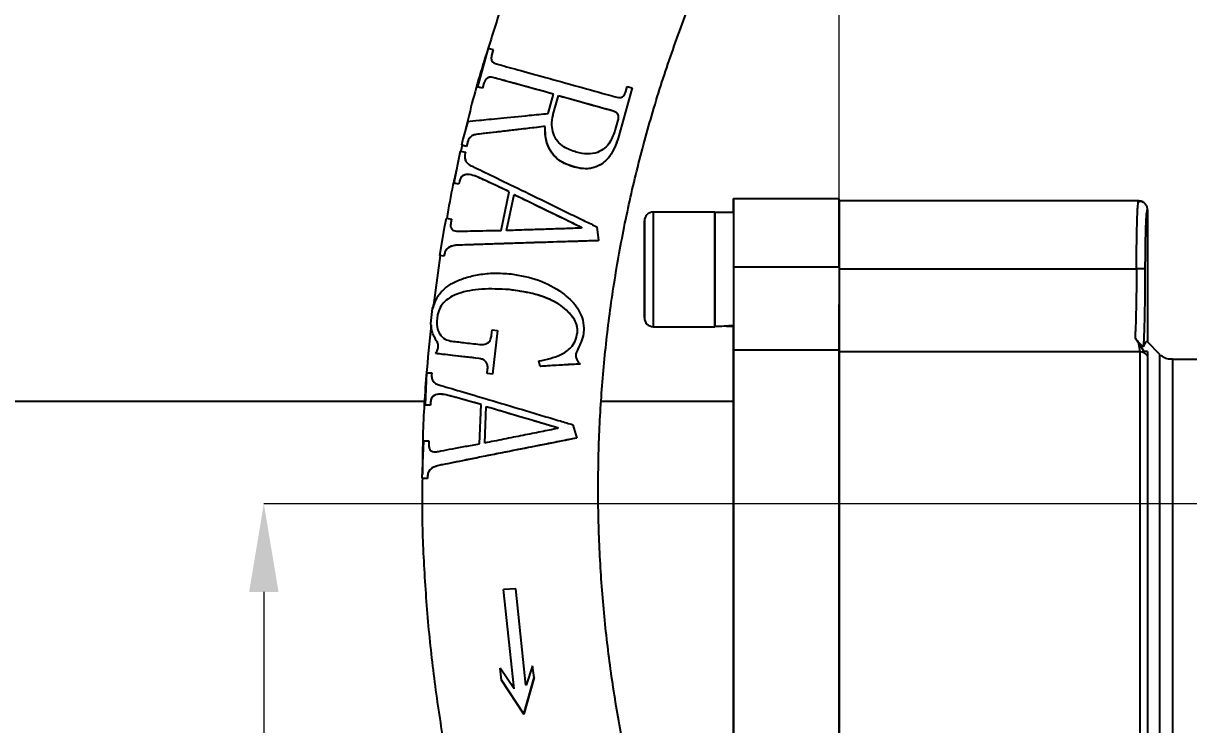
# Model space of a CAD drawing. Header units: millimetres. Extents: x 1852 to 4288, y 681 to 2404.
# Drawn here: x 2687.4 to 2819.7, y 1100.5 to 1180.1 of the extents above; entities that cross this region are included whole.
import ezdxf

# ---------------------------------------------------------------- set-up
doc = ezdxf.new("R2010")
doc.units = ezdxf.units.MM
doc.layers.add('AM_5', color=3, linetype='Continuous', lineweight=25)
doc.styles.add('SLDTEXTSTYLE1', font='txt.shx', dxfattribs={"width": 0.7, "bigfont": 'gbcbig.shx'})
doc.dimstyles.new('SLDDIMSTYLE12$0', dxfattribs={"dimtxt": 12, "dimasz": 10, "dimexe": 0, "dimexo": 0.0625, "dimgap": 0.875, "dimtad": 1, "dimdec": 1, "dimlfac": 1.8, "dimrnd": 1e-09, "dimzin": 12, "dimdsep": 46, "dimtxsty": 'SLDTEXTSTYLE1', "dimcen": 0.09, "dimdle": 8.16, "dimclrd": 3, "dimclre": 3, "dimadec": 0, "dimazin": 3, "dimtfac": 1, "dimtdec": 1, "dimtofl": 0, "dimtmove": 0, "dimatfit": 3, "dimfxl": 0, "dimfrac": 2, "dimtolj": 1, "dimlwd": 5, "dimlwe": 5, "dimarcsym": 0})

# ---------------------------------------------------------------- blocks, each defined once
blk = doc.blocks.new('*D95')
at = {"layer": 'AM_5', "color": 3, "linetype": 'Continuous', "lineweight": 5, "transparency": 16777216}
for p, q in [((2780.03, 1160.2), (2780.03, 1310.02)), ((2892.8, 1310.02), (2790.03, 1310.02))]:
    blk.add_line(p, q, dxfattribs=at)
at = {"layer": 'AM_5', "color": 3, "lineweight": 5, "transparency": 16777216}
blk.add_line((2902.8, 1125.73), (2902.8, 1310.02), dxfattribs=at)
at = {"layer": 'AM_5', "color": 3, "transparency": 16777216}
for points in [[(2790.03, 1311.68), (2790.03, 1308.35), (2780.03, 1310.02)], [(2892.8, 1311.68), (2892.8, 1308.35), (2902.8, 1310.02)]]:
    blk.add_solid(points, dxfattribs=at)
at = {"layer": 'Defpoints', "color": 0, "transparency": 16777216}
for p in [(2780.03, 1310.02), (2780.03, 1160.13), (2902.8, 1125.67)]:
    blk.add_point(p, dxfattribs=at)
at = {"layer": 'AM_5', "color": 0, "transparency": 16777216, "insert": (2841.41, 1316.89), "char_height": 12, "attachment_point": 5, "style": 'SLDTEXTSTYLE1'}
blk.add_mtext('\\A1;123', dxfattribs=at)
blk = doc.blocks.new('*D98')
at = {"layer": 'AM_5', "color": 3, "linetype": 'Continuous', "lineweight": 5, "transparency": 16777216}
for p, q in [((2617.53, 1102.74), (2617.53, 1309.27)), ((2770.03, 1309.27), (2627.53, 1309.27))]:
    blk.add_line(p, q, dxfattribs=at)
at = {"layer": 'AM_5', "color": 3, "lineweight": 5, "transparency": 16777216}
blk.add_line((2780.03, 1159.44), (2780.03, 1309.27), dxfattribs=at)
at = {"layer": 'AM_5', "color": 3, "transparency": 16777216}
for points in [[(2627.53, 1310.93), (2627.53, 1307.6), (2617.53, 1309.27)], [(2770.03, 1310.93), (2770.03, 1307.6), (2780.03, 1309.27)]]:
    blk.add_solid(points, dxfattribs=at)
at = {"layer": 'Defpoints', "color": 0, "transparency": 16777216}
for p in [(2617.53, 1309.27), (2780.03, 1159.38), (2617.53, 1102.68)]:
    blk.add_point(p, dxfattribs=at)
at = {"layer": 'AM_5', "color": 0, "transparency": 16777216, "insert": (2698.78, 1316.14), "char_height": 12, "attachment_point": 5, "style": 'SLDTEXTSTYLE1'}
blk.add_mtext('\\A1;165', dxfattribs=at)
blk = doc.blocks.new('*D99')
at = {"layer": 'AM_5', "color": 3, "lineweight": 5, "transparency": 16777216}
blk.add_line((2902.72, 1125.53), (2714.73, 1125.53), dxfattribs=at)
at = {"layer": 'AM_5', "color": 3, "linetype": 'Continuous', "lineweight": 5, "transparency": 16777216}
for p, q in [((2714.73, 1115.53), (2714.73, 893.92)), ((2856.98, 883.92), (2714.73, 883.92))]:
    blk.add_line(p, q, dxfattribs=at)
at = {"layer": 'AM_5', "color": 3, "transparency": 16777216}
for points in [[(2713.06, 1115.53), (2716.4, 1115.53), (2714.73, 1125.53)], [(2713.06, 893.92), (2716.4, 893.92), (2714.73, 883.92)]]:
    blk.add_solid(points, dxfattribs=at)
at = {"layer": 'Defpoints', "color": 0, "transparency": 16777216}
for p in [(2902.79, 1125.53), (2714.73, 883.92), (2857.04, 883.92)]:
    blk.add_point(p, dxfattribs=at)
at = {"layer": 'AM_5', "color": 0, "transparency": 16777216, "insert": (2707.85, 951.2), "char_height": 12, "attachment_point": 5, "rotation": 90, "style": 'SLDTEXTSTYLE1'}
blk.add_mtext('\\A1;245', dxfattribs=at)

msp = doc.modelspace()

# ---------------------------------------------------------------- linework, layer by layer
at = {"color": 7, "linetype": 'Continuous', "lineweight": 25}
for p, q in [((2740.193, 1177.249), (2738.974, 1172.849)), ((2740.193, 1177.249), (2740.769, 1177.094)), ((2740.769, 1177.094), (2740.608, 1176.518)), ((2740.769, 1177.092), (2740.608, 1176.516)), ((2740.608, 1176.516), (2740.608, 1176.518)), ((2740.769, 1177.092), (2740.769, 1177.094)), ((2740.711, 1173.917), (2740.711, 1173.919)), ((2739.549, 1172.693), (2738.974, 1172.849)), ((2738.974, 1172.849), (2738.974, 1172.848)), ((2738.974, 1172.848), (2739.064, 1172.823)), ((2739.549, 1172.691), (2739.064, 1172.823)), ((2739.71, 1173.269), (2739.549, 1172.693)), ((2739.71, 1173.267), (2739.549, 1172.691)), ((2739.549, 1172.691), (2739.549, 1172.693)), ((2739.71, 1173.267), (2739.71, 1173.269)), ((2746.989, 1169.825), (2747.597, 1172.024)), ((2756.545, 1172.732), (2755.034, 1167.28)), ((2756.545, 1172.726), (2755.034, 1167.274)), ((2755.812, 1172.317), (2755.973, 1172.893)), ((2755.973, 1172.893), (2756.545, 1172.732)), ((2756.545, 1172.726), (2756.545, 1172.732)), ((2747.586, 1169.762), (2748.168, 1171.864)), ((2747.586, 1169.758), (2748.168, 1171.861)), ((2748.168, 1171.861), (2748.168, 1171.864)), ((2747.586, 1169.762), (2747.586, 1169.758)), ((2754.385, 1170.137), (2754.385, 1170.132)), ((2737.886, 1168.927), (2737.332, 1166.929)), ((2746.681, 1168.36), (2746.681, 1168.363)), ((2754.914, 1169.067), (2754.619, 1168.013)), ((2738.813, 1167.439), (2738.813, 1167.441)), ((2746.67, 1167.398), (2746.67, 1167.395)), ((2755.034, 1167.274), (2755.034, 1167.28)), ((2737.032, 1165.541), (2736.288, 1161.934)), ((2737.032, 1165.541), (2737.617, 1165.425)), ((2737.23, 1166.225), (2737.072, 1165.533)), ((2737.719, 1166.093), (2737.169, 1166.242)), ((2737.169, 1166.242), (2737.364, 1166.187)), ((2737.719, 1166.092), (2737.364, 1166.187)), ((2737.617, 1165.425), (2737.558, 1165.133)), ((2737.617, 1165.424), (2737.558, 1165.131)), ((2737.617, 1165.424), (2737.617, 1165.425)), ((2737.879, 1166.669), (2737.719, 1166.093)), ((2737.879, 1166.667), (2737.719, 1166.092)), ((2737.719, 1166.092), (2737.719, 1166.093)), ((2737.879, 1166.667), (2737.879, 1166.669)), ((2737.558, 1165.131), (2737.558, 1165.133)), ((2737.581, 1164.637), (2737.67, 1164.384)), ((2749.936, 1163.752), (2749.936, 1163.756)), ((2736.873, 1161.818), (2736.288, 1161.934)), ((2736.288, 1161.934), (2736.288, 1161.933)), ((2736.417, 1161.906), (2736.288, 1161.933)), ((2736.873, 1161.816), (2736.417, 1161.906)), ((2736.932, 1162.11), (2736.873, 1161.818)), ((2736.932, 1162.108), (2736.873, 1161.816)), ((2736.873, 1161.816), (2736.873, 1161.818)), ((2736.932, 1162.108), (2736.932, 1162.11)), ((2739.065, 1162.59), (2739.065, 1162.592)), ((2741.678, 1156.564), (2742.587, 1160.951)), ((2742.285, 1156.541), (2743.131, 1160.636)), ((2742.285, 1156.538), (2743.131, 1160.633)), ((2743.131, 1160.636), (2743.131, 1160.633)), ((2780.026, 1160.133), (2768.026, 1160.133)), ((2814.029, 1159.9), (2780.026, 1159.9)), ((2813.981, 1159.747), (2814.026, 1159.9)), ((2814.48, 1159.793), (2814.404, 1159.788)), ((2815.026, 1158.9), (2815.026, 1143.9)), ((2735.282, 1157.077), (2735.46, 1157.936)), ((2735.46, 1157.936), (2736.045, 1157.82)), ((2736.045, 1157.82), (2735.965, 1157.43)), ((2736.045, 1157.818), (2735.965, 1157.428)), ((2735.965, 1157.428), (2735.965, 1157.43)), ((2736.045, 1157.818), (2736.045, 1157.82)), ((2765.926, 1158.633), (2758.926, 1158.633)), ((2768.026, 1158.573), (2765.926, 1158.573)), ((2734.72, 1153.716), (2735.282, 1157.077)), ((2750.799, 1156.915), (2750.781, 1156.817)), ((2752.537, 1156.959), (2752.725, 1155.397)), ((2736.55, 1154.869), (2736.55, 1154.871)), ((2752.725, 1155.389), (2752.725, 1155.397)), ((2757.926, 1152.133), (2757.926, 1155.133)), ((2757.926, 1155.133), (2757.926, 1155.133)), ((2757.926, 1155.133), (2757.926, 1152.133)), ((2734.761, 1153.708), (2733.935, 1147.82)), ((2735.177, 1153.626), (2734.72, 1153.716)), ((2734.916, 1153.676), (2734.72, 1153.716)), ((2735.177, 1153.624), (2734.916, 1153.676)), ((2735.236, 1153.919), (2735.177, 1153.626)), ((2735.236, 1153.917), (2735.177, 1153.624)), ((2735.177, 1153.624), (2735.177, 1153.626)), ((2735.236, 1153.917), (2735.236, 1153.919)), ((2757.926, 1152.133), (2757.926, 1149.133)), ((2757.926, 1149.133), (2757.926, 1152.133)), ((2757.926, 1152.133), (2757.926, 1152.133)), ((2768.026, 1152.413), (2780.026, 1152.413)), ((2780.026, 1152.198), (2813.78, 1152.198)), ((2742.579, 1149.841), (2742.579, 1149.844)), ((2734.191, 1148.548), (2733.885, 1147.704)), ((2734.191, 1148.548), (2734.34, 1148.773)), ((2757.926, 1149.133), (2757.926, 1149.133)), ((2733.688, 1145.997), (2733.885, 1147.704)), ((2765.926, 1147.793), (2765.926, 1145.693)), ((2733.801, 1145.181), (2733.688, 1145.997)), ((2734.404, 1146.667), (2734.404, 1146.668)), ((2751.032, 1145.732), (2751.032, 1145.739)), ((2758.926, 1145.633), (2765.926, 1145.633)), ((2768.026, 1145.693), (2768.026, 1145.808)), ((2740.581, 1144.669), (2740.648, 1145.262)), ((2740.648, 1145.262), (2741.24, 1145.193)), ((2741.24, 1145.193), (2740.67, 1140.252)), ((2741.24, 1145.19), (2740.67, 1140.249)), ((2741.24, 1145.19), (2741.24, 1145.193)), ((2751.016, 1144.855), (2751.016, 1144.862)), ((2813.621, 1144.369), (2814.026, 1143.814)), ((2734.304, 1144.077), (2734.304, 1144.078)), ((2780.026, 1142.977), (2768.026, 1142.977)), ((2814.026, 1143.814), (2814.093, 1143.717)), ((2814.026, 1143.814), (2814.026, 1143.738)), ((2814.026, 1143.738), (2814.16, 1142.779)), ((2814.093, 1143.717), (2814.627, 1142.806)), ((2816.441, 1142.486), (2815.023, 1143.904)), ((2734.234, 1142.583), (2734.234, 1142.585)), ((2739.174, 1142.024), (2739.174, 1142.026)), ((2745.949, 1141.743), (2745.949, 1141.747)), ((2746.08, 1141.132), (2745.949, 1141.747)), ((2746.08, 1141.127), (2745.949, 1141.743)), ((2814.16, 1142.779), (2780.026, 1142.779)), ((2828.001, 1141.901), (2817.855, 1141.901)), ((2733.189, 1140.408), (2733.041, 1136.746)), ((2733.189, 1140.408), (2733.785, 1140.387)), ((2733.189, 1140.407), (2733.189, 1140.408)), ((2733.785, 1140.387), (2733.774, 1140.091)), ((2733.785, 1140.385), (2733.774, 1140.089)), ((2733.785, 1140.385), (2733.785, 1140.387)), ((2740.077, 1140.322), (2740.136, 1140.815)), ((2740.67, 1140.252), (2740.077, 1140.322)), ((2740.077, 1140.319), (2740.077, 1140.322)), ((2740.67, 1140.249), (2740.077, 1140.319)), ((2740.67, 1140.249), (2740.67, 1140.252)), ((2746.08, 1141.127), (2746.08, 1141.132)), ((2750.619, 1141.397), (2750.619, 1141.404)), ((2735.667, 1137.84), (2735.667, 1137.842)), ((2733.056, 1137.133), (2627.026, 1137.133)), ((2733.636, 1136.724), (2733.041, 1136.746)), ((2733.041, 1136.746), (2733.041, 1136.744)), ((2733.12, 1136.741), (2733.041, 1136.744)), ((2733.636, 1136.722), (2733.12, 1136.741)), ((2733.651, 1137.023), (2733.636, 1136.724)), ((2733.651, 1137.022), (2733.636, 1136.722)), ((2733.636, 1136.722), (2733.636, 1136.724)), ((2733.651, 1137.022), (2733.651, 1137.023)), ((2739.21, 1132.353), (2739.391, 1136.808)), ((2739.813, 1132.427), (2739.979, 1136.583)), ((2739.813, 1132.424), (2739.979, 1136.58)), ((2739.979, 1136.583), (2739.979, 1136.58)), ((2768.026, 1137.133), (2753.031, 1137.133)), ((2748.112, 1134.178), (2748.105, 1134.082)), ((2749.81, 1134.503), (2750.244, 1132.997)), ((2732.711, 1128.429), (2732.882, 1132.689)), ((2732.882, 1132.689), (2733.477, 1132.668)), ((2733.477, 1132.668), (2733.459, 1132.272)), ((2733.477, 1132.666), (2733.459, 1132.27)), ((2733.477, 1132.666), (2733.477, 1132.668)), ((2750.244, 1132.99), (2750.244, 1132.997)), ((2734.453, 1129.855), (2734.453, 1129.857)), ((2733.306, 1128.408), (2732.711, 1128.429)), ((2732.711, 1128.429), (2732.711, 1128.428)), ((2732.861, 1128.422), (2732.711, 1128.428)), ((2733.306, 1128.406), (2732.861, 1128.422)), ((2733.318, 1128.708), (2733.306, 1128.408)), ((2733.318, 1128.706), (2733.306, 1128.406)), ((2733.306, 1128.406), (2733.306, 1128.408)), ((2733.318, 1128.706), (2733.318, 1128.708)), ((2743.326, 1115.899), (2741.934, 1115.799)), ((2741.934, 1115.799), (2741.934, 1115.796)), ((2743.136, 1104.542), (2741.934, 1115.799)), ((2743.136, 1104.539), (2741.934, 1115.796)), ((2744.487, 1104.956), (2743.326, 1115.899)), ((2741.722, 1105.509), (2741.545, 1106.869)), ((2743.136, 1104.542), (2741.545, 1106.869)), ((2741.545, 1106.869), (2741.545, 1106.866)), ((2741.722, 1105.506), (2741.545, 1106.866)), ((2745.236, 1107.143), (2744.51, 1104.963)), ((2745.412, 1105.811), (2745.236, 1107.143)), ((2741.722, 1105.509), (2744.225, 1101.667)), ((2741.722, 1105.506), (2741.722, 1105.509)), ((2744.225, 1101.664), (2741.722, 1105.506)), ((2744.225, 1101.667), (2745.412, 1105.811)), ((2745.412, 1105.807), (2744.225, 1101.664)), ((2744.51, 1104.963), (2744.487, 1104.956)), ((2745.412, 1105.811), (2745.412, 1105.807)), ((2744.225, 1101.667), (2744.225, 1101.664))]:
    msp.add_line(p, q, dxfattribs=at)
at = {"color": 7, "linetype": 'Continuous', "lineweight": 25, "flags": 128}
for points in [[(2768.026, 1158.573), (2768.026, 1159.375), (2768.026, 1159.941), (2768.026, 1160.133), (2768.026, 1159.941), (2768.026, 1159.375), (2768.026, 1158.462), (2768.026, 1157.245), (2768.026, 1155.783), (2768.026, 1154.147), (2768.026, 1152.413)], [(2780.026, 1152.413), (2780.026, 1154.147), (2780.026, 1155.783), (2780.026, 1157.245), (2780.026, 1158.462), (2780.026, 1159.375), (2780.026, 1159.941), (2780.026, 1160.133)], [(2758.926, 1158.633), (2758.926, 1158.534), (2758.926, 1158.101), (2758.926, 1157.347), (2758.926, 1156.311), (2758.926, 1155.05), (2758.926, 1153.632), (2758.926, 1152.133)], [(2765.926, 1158.633), (2765.926, 1158.534), (2765.926, 1158.101), (2765.926, 1157.347), (2765.926, 1156.311), (2765.926, 1155.05), (2765.926, 1153.632), (2765.926, 1152.133)], [(2765.926, 1145.693), (2765.926, 1145.869), (2765.926, 1146.388), (2765.926, 1147.22), (2765.926, 1148.322), (2765.926, 1149.632), (2765.926, 1151.078), (2765.926, 1152.582), (2765.926, 1154.062), (2765.926, 1155.436), (2765.926, 1156.63), (2765.926, 1157.577), (2765.926, 1158.227), (2765.926, 1158.544), (2765.926, 1158.573)], [(2758.926, 1152.133), (2758.926, 1150.634), (2758.926, 1149.216), (2758.926, 1147.955), (2758.926, 1146.919), (2758.926, 1146.165), (2758.926, 1145.732), (2758.926, 1145.633)], [(2765.926, 1152.133), (2765.926, 1150.634), (2765.926, 1149.216), (2765.926, 1147.955), (2765.926, 1146.919), (2765.926, 1146.165), (2765.926, 1145.732), (2765.926, 1145.633)], [(2768.026, 1152.413), (2768.026, 1150.766), (2768.026, 1149.174), (2768.026, 1147.68), (2768.026, 1146.326), (2768.026, 1145.15), (2768.026, 1144.183), (2768.026, 1143.452), (2768.026, 1142.977)], [(2780.026, 1152.413), (2780.026, 1150.766), (2780.026, 1149.174), (2780.026, 1147.68), (2780.026, 1146.326), (2780.026, 1145.15), (2780.026, 1144.183), (2780.026, 1143.452), (2780.026, 1142.977)], [(2768.026, 1142.977), (2768.026, 1143.452), (2768.026, 1144.183), (2768.026, 1145.15), (2768.026, 1145.808)], [(2768.026, 1137.133), (2768.026, 1138.173), (2768.026, 1140.115), (2768.026, 1141.719), (2768.026, 1142.977)], [(2768.026, 1142.977), (2768.026, 1141.719), (2768.026, 1140.115), (2768.027, 1138.173), (2768.027, 1135.903), (2768.027, 1133.314), (2768.027, 1130.419), (2768.027, 1127.232), (2768.027, 1123.766), (2768.027, 1120.038), (2768.027, 1116.065), (2768.027, 1111.866), (2768.027, 1107.46), (2768.027, 1102.867), (2768.027, 1098.109), (2768.027, 1093.208), (2768.027, 1088.186), (2768.027, 1083.066)], [(2780.027, 1083.066), (2780.027, 1088.186), (2780.027, 1093.208), (2780.027, 1098.109), (2780.027, 1102.867), (2780.027, 1107.46), (2780.027, 1111.866), (2780.027, 1116.065), (2780.027, 1120.038), (2780.027, 1123.766), (2780.027, 1127.232), (2780.027, 1130.419), (2780.027, 1133.314), (2780.027, 1135.903), (2780.027, 1138.173), (2780.027, 1140.115), (2780.026, 1141.719), (2780.026, 1142.977)], [(2814.16, 1142.779), (2814.16, 1141.531), (2814.16, 1139.938), (2814.161, 1138.007), (2814.161, 1135.747), (2814.161, 1133.168), (2814.161, 1130.283), (2814.161, 1127.104), (2814.161, 1123.646), (2814.161, 1119.927), (2814.161, 1115.961), (2814.161, 1111.769), (2814.161, 1107.369), (2814.161, 1102.782), (2814.161, 1098.029), (2814.161, 1093.131), (2814.161, 1088.113), (2814.161, 1082.996)], [(2815.026, 1142.801), (2815.026, 1142.743), (2815.026, 1142.682), (2815.026, 1142.621), (2815.026, 1142.557), (2815.026, 1142.493), (2815.026, 1142.426), (2815.026, 1142.359), (2815.026, 1142.289)], [(2815.026, 1142.289), (2815.026, 1141.05), (2815.027, 1139.467), (2815.027, 1137.548), (2815.027, 1135.303), (2815.027, 1132.74), (2815.027, 1129.874), (2815.027, 1126.715), (2815.027, 1123.28), (2815.027, 1119.584), (2815.027, 1115.645), (2815.027, 1111.48), (2815.027, 1107.108), (2815.027, 1102.55), (2815.027, 1097.828), (2815.027, 1092.962), (2815.027, 1087.976), (2815.027, 1082.892)], [(2816.441, 1097.241), (2816.441, 1101.891), (2816.441, 1106.377), (2816.441, 1110.679), (2816.441, 1114.778), (2816.441, 1118.654), (2816.441, 1122.29), (2816.441, 1125.667), (2816.441, 1128.771), (2816.441, 1131.587), (2816.441, 1134.103), (2816.441, 1136.305), (2816.441, 1138.184), (2816.441, 1139.732), (2816.441, 1140.941), (2816.441, 1141.805), (2816.441, 1142.321), (2816.441, 1142.486)], [(2817.855, 1141.901), (2817.855, 1141.862), (2817.855, 1141.522), (2817.855, 1140.834), (2817.855, 1139.8), (2817.855, 1138.424), (2817.855, 1136.715), (2817.855, 1134.679), (2817.855, 1132.326), (2817.855, 1129.667), (2817.855, 1126.714), (2817.855, 1123.482), (2817.855, 1119.985), (2817.855, 1116.24), (2817.855, 1112.265), (2817.855, 1108.077), (2817.855, 1103.696), (2817.855, 1099.144)], [(2768.027, 1073.573), (2768.027, 1077.095), (2768.027, 1082.013), (2768.027, 1086.854), (2768.027, 1091.595), (2768.027, 1096.212), (2768.027, 1100.68), (2768.027, 1104.978), (2768.027, 1109.082), (2768.027, 1112.973), (2768.027, 1116.63), (2768.027, 1120.035), (2768.027, 1123.171), (2768.027, 1126.021), (2768.027, 1128.57), (2768.027, 1130.807), (2768.026, 1132.719), (2768.026, 1134.297), (2768.026, 1135.533), (2768.026, 1136.42), (2768.026, 1136.955), (2768.026, 1137.133)]]:
    msp.add_lwpolyline(points, dxfattribs=at)
at = {"color": 7, "linetype": 'Continuous', "lineweight": 25}
for centre, radius, start, end in [((2903.676, 1127.187), 171.026, 166.5631, 166.79964), ((2758.926, 1157.633), 1, 90, 180), ((2758.926, 1146.633), 1, 180, 270)]:
    msp.add_arc(centre, radius, start, end, dxfattribs=at)
for centre, start_param, end_param in [((2765.926, 1152.133), 4.712389, 4.9017857), ((2768.026, 1152.133), 4.6181166, 4.712389)]:
    msp.add_ellipse(centre, major_axis=(11.154, 0), ratio=0.5773485, start_param=start_param, end_param=end_param, dxfattribs=at)
for points, knots in [([(2902.594, 956.935), (2905.154, 956.96), (2908.734, 956.995), (2914.004, 957.274), (2918.468, 957.609), (2923.784, 958.175), (2929.353, 958.948), (2935.167, 959.958), (2941.138, 961.214), (2947.214, 962.725), (2953.352, 964.495), (2959.517, 966.53), (2965.681, 968.829), (2971.817, 971.394), (2977.906, 974.225), (2983.925, 977.319), (2989.858, 980.673), (2995.687, 984.285), (3001.397, 988.151), (3006.972, 992.265), (3012.4, 996.622), (3017.665, 1001.216), (3022.757, 1006.041), (3027.661, 1011.089), (3032.368, 1016.352), (3036.866, 1021.822), (3041.144, 1027.49), (3045.193, 1033.347), (3049.003, 1039.384), (3052.564, 1045.589), (3055.87, 1051.954), (3058.91, 1058.467), (3061.68, 1065.116), (3064.17, 1071.89), (3066.375, 1078.778), (3068.29, 1085.767), (3069.909, 1092.844), (3071.226, 1099.998), (3072.239, 1107.215), (3072.944, 1114.482), (3073.337, 1121.786), (3073.415, 1129.114), (3073.178, 1136.452), (3072.624, 1143.787), (3071.752, 1151.105), (3070.562, 1158.392), (3069.054, 1165.634), (3067.229, 1172.819), (3065.088, 1179.932), (3062.634, 1186.959), (3059.87, 1193.888), (3056.797, 1200.704), (3053.42, 1207.395), (3049.742, 1213.947), (3045.768, 1220.347), (3041.503, 1226.582), (3036.952, 1232.64), (3032.12, 1238.508), (3027.013, 1244.175), (3021.637, 1249.627), (3016.19, 1254.675), (3010.717, 1259.327), (3005.258, 1263.597), (2999.633, 1267.639), (2993.852, 1271.447), (2987.924, 1275.016), (2981.862, 1278.338), (2975.676, 1281.408), (2969.38, 1284.221), (2962.986, 1286.773), (2956.511, 1289.059), (2949.973, 1291.076), (2943.398, 1292.818), (2936.825, 1294.283), (2930.331, 1295.465), (2924.042, 1296.362), (2918.518, 1296.945), (2913.635, 1297.313), (2908.811, 1297.552), (2902.837, 1297.67), (2897.32, 1297.559), (2892.051, 1297.287), (2887.587, 1296.95), (2882.27, 1296.385), (2876.701, 1295.612), (2870.888, 1294.602), (2864.917, 1293.345), (2858.841, 1291.835), (2852.703, 1290.064), (2846.538, 1288.03), (2840.374, 1285.73), (2834.237, 1283.165), (2828.149, 1280.335), (2822.13, 1277.241), (2816.197, 1273.886), (2810.368, 1270.274), (2804.658, 1266.409), (2799.082, 1262.295), (2793.655, 1257.937), (2788.389, 1253.343), (2783.298, 1248.519), (2778.393, 1243.471), (2773.686, 1238.208), (2769.189, 1232.738), (2764.91, 1227.07), (2760.862, 1221.213), (2757.052, 1215.176), (2753.49, 1208.97), (2750.185, 1202.605), (2747.143, 1196.093), (2744.381, 1189.442), (2742.044, 1183.16), (2740.765, 1179.055), (2740.202, 1177.246)], [0, 0, 0, 0, 0.01020738, 0.01427401, 0.02103699, 0.02805607, 0.03558666, 0.0434511, 0.05157826, 0.05991132, 0.06840986, 0.07704394, 0.08579098, 0.09463359, 0.10355821, 0.11255405, 0.12161242, 0.13072624, 0.1398897, 0.14909794, 0.15834689, 0.16763314, 0.17695375, 0.18630622, 0.19568842, 0.20509849, 0.21453484, 0.22399606, 0.23348097, 0.24298851, 0.25251779, 0.26206801, 0.27163852, 0.28122873, 0.29083816, 0.30046642, 0.31011319, 0.31977821, 0.32946132, 0.33916239, 0.34888138, 0.35861831, 0.36837328, 0.37814642, 0.38793798, 0.39774825, 0.40757761, 0.41742653, 0.42729557, 0.4371854, 0.4470968, 0.45703069, 0.46698816, 0.47697044, 0.48697902, 0.49701559, 0.50708218, 0.51718117, 0.52731537, 0.53748817, 0.54770366, 0.5569145, 0.56612256, 0.57532659, 0.5845258, 0.59371913, 0.60290519, 0.61208206, 0.62124705, 0.63039624, 0.63952364, 0.64861966, 0.65766788, 0.66663751, 0.67546331, 0.68397889, 0.69196332, 0.69760555, 0.70350123, 0.71121989, 0.72142727, 0.72549391, 0.73225688, 0.73927596, 0.74680655, 0.754671, 0.76279816, 0.77113122, 0.77962976, 0.78826384, 0.79701087, 0.80585349, 0.81477811, 0.82377394, 0.83283231, 0.84194614, 0.85110959, 0.86031783, 0.86956679, 0.87885303, 0.88817364, 0.89752611, 0.90690831, 0.91631839, 0.92575473, 0.93521596, 0.94470086, 0.95420841, 0.96373768, 0.97328791, 0.98285841, 0.99244862, 1, 1, 1, 1]), ([(2794.443, 1023.343), (2793.482, 1024.343), (2790.993, 1026.936), (2787.211, 1031.349), (2783.08, 1036.552), (2779.179, 1041.957), (2775.509, 1047.544), (2772.083, 1053.305), (2768.909, 1059.228), (2765.995, 1065.304), (2763.35, 1071.518), (2760.982, 1077.861), (2758.898, 1084.318), (2757.103, 1090.877), (2755.603, 1097.525), (2754.404, 1104.249), (2753.51, 1111.035), (2752.924, 1117.869), (2752.651, 1124.737), (2752.692, 1131.624), (2753.049, 1138.517), (2753.724, 1145.401), (2754.718, 1152.261), (2756.029, 1159.083), (2757.658, 1165.852), (2759.604, 1172.554), (2761.864, 1179.173), (2764.436, 1185.697), (2767.317, 1192.11), (2770.503, 1198.397), (2773.991, 1204.546), (2777.776, 1210.542), (2781.852, 1216.371), (2786.215, 1222.02), (2790.859, 1227.476), (2795.778, 1232.725), (2800.787, 1237.581), (2805.842, 1242.053), (2810.901, 1246.151), (2816.127, 1250.027), (2821.521, 1253.658), (2825.997, 1256.456), (2828.722, 1257.952), (2829.548, 1258.406)], [0, 0, 0, 0, 0.0151775, 0.0393292, 0.0635604, 0.0878663, 0.1122429, 0.1366868, 0.161195, 0.1857649, 0.2103945, 0.2350819, 0.2598255, 0.2846241, 0.3094766, 0.3343824, 0.3593409, 0.3843518, 0.409415, 0.4345306, 0.4596989, 0.4849206, 0.5101965, 0.5355275, 0.5609152, 0.5863611, 0.6118672, 0.6374358, 0.6630699, 0.6887726, 0.714548, 0.7404006, 0.7663359, 0.7923603, 0.8184816, 0.8447092, 0.8710544, 0.8948026, 0.918543, 0.942272, 0.9659875, 0.9896862, 1, 1, 1, 1]), ([(2740.133, 1177.03), (2739.998, 1176.611), (2739.121, 1173.894), (2738.303, 1170.93), (2737.719, 1168.365), (2737.672, 1168.155)], [0, 0, 0, 0, 0.1434791, 0.9298796, 1, 1, 1, 1]), ([(2740.608, 1176.518), (2740.588, 1176.434), (2740.548, 1176.265), (2740.54, 1176.037), (2740.587, 1175.809), (2740.764, 1175.587), (2740.99, 1175.503), (2741.137, 1175.449)], [0, 0, 0, 0, 0.1147252, 0.230666, 0.3465482, 0.5756181, 1, 1, 1, 1]), ([(2740.608, 1176.516), (2740.587, 1176.431), (2740.545, 1176.262), (2740.549, 1176.124), (2740.55, 1176.055)], [0, 0, 0, 0, 0.5032038, 1, 1, 1, 1]), ([(2741.137, 1175.449), (2741.876, 1175.246), (2743.355, 1174.841), (2746.693, 1173.919), (2750.399, 1172.893), (2753.177, 1172.122), (2754.576, 1171.732), (2754.811, 1171.667)], [0, 0, 0, 0, 0.2380124, 0.4760235, 0.7140633, 0.9521345, 1, 1, 1, 1]), ([(2740.711, 1173.919), (2740.52, 1173.951), (2740.259, 1173.994), (2739.969, 1173.76), (2739.841, 1173.595), (2739.763, 1173.433), (2739.727, 1173.322), (2739.71, 1173.269)], [0, 0, 0, 0, 0.5403565, 0.7362537, 0.8378676, 0.9221122, 1, 1, 1, 1]), ([(2740.711, 1173.917), (2740.516, 1173.948), (2740.251, 1173.991), (2739.964, 1173.753), (2739.839, 1173.589), (2739.763, 1173.429), (2739.727, 1173.319), (2739.71, 1173.267)], [0, 0, 0, 0, 0.5426127, 0.7382378, 0.8393163, 0.9231634, 1, 1, 1, 1]), ([(2747.597, 1172.024), (2746.416, 1172.35), (2744.055, 1173.002), (2741.859, 1173.605), (2740.948, 1173.854), (2740.711, 1173.919)], [0, 0, 0, 0, 0.425234, 0.8504686, 1, 1, 1, 1]), ([(2747.597, 1172.02), (2746.541, 1172.312), (2744.43, 1172.896), (2742.101, 1173.537), (2741.095, 1173.812), (2740.711, 1173.917)], [0, 0, 0, 0, 0.3817561, 0.7635127, 1, 1, 1, 1]), ([(2754.811, 1171.667), (2754.931, 1171.642), (2755.115, 1171.604), (2755.369, 1171.652), (2755.55, 1171.77), (2755.712, 1171.998), (2755.774, 1172.195), (2755.812, 1172.317)], [0, 0, 0, 0, 0.2742213, 0.4218346, 0.5710505, 0.7336104, 1, 1, 1, 1]), ([(2748.168, 1171.864), (2749.424, 1171.516), (2751.547, 1170.927), (2753.561, 1170.367), (2754.385, 1170.137)], [0, 0, 0, 0, 0.59123792, 1, 1, 1, 1]), ([(2748.168, 1171.861), (2749.266, 1171.556), (2751.48, 1170.941), (2753.411, 1170.403), (2754.385, 1170.132)], [0, 0, 0, 0, 0.4956769, 1, 1, 1, 1]), ([(2737.886, 1168.927), (2738.245, 1168.965), (2738.964, 1169.039), (2741.519, 1169.292), (2744.33, 1169.567), (2746.283, 1169.756), (2746.989, 1169.825)], [0, 0, 0, 0, 0.2764618, 0.55256, 0.838275, 1, 1, 1, 1]), ([(2750.197, 1165.433), (2749.709, 1165.6), (2748.912, 1165.872), (2748.016, 1166.655), (2747.568, 1167.534), (2747.371, 1168.554), (2747.471, 1169.308), (2747.575, 1169.719), (2747.586, 1169.762)], [0, 0, 0, 0, 0.2685044, 0.4379066, 0.6082478, 0.7778738, 0.976771, 1, 1, 1, 1]), ([(2754.385, 1170.137), (2754.512, 1170.091), (2754.709, 1170.019), (2754.884, 1169.789), (2754.956, 1169.556), (2754.971, 1169.307), (2754.932, 1169.142), (2754.914, 1169.067)], [0, 0, 0, 0, 0.30576076, 0.47235167, 0.63798104, 0.83773254, 1, 1, 1, 1]), ([(2754.385, 1170.132), (2754.498, 1170.092), (2754.682, 1170.027), (2754.865, 1169.816), (2754.94, 1169.645), (2754.944, 1169.538), (2754.945, 1169.521)], [0, 0, 0, 0, 0.4172442, 0.6823875, 0.9479462, 1, 1, 1, 1]), ([(2746.681, 1168.363), (2746.011, 1168.285), (2744.651, 1168.127), (2742.768, 1167.907), (2741.056, 1167.707), (2739.731, 1167.551), (2739.078, 1167.473), (2738.813, 1167.441)], [0, 0, 0, 0, 0.2097918, 0.4254492, 0.6353283, 0.851928, 1, 1, 1, 1]), ([(2746.681, 1168.36), (2745.459, 1168.218), (2743.633, 1168.006), (2741.507, 1167.757), (2739.998, 1167.58), (2739.225, 1167.488), (2738.813, 1167.439)], [0, 0, 0, 0, 0.3863316, 0.5775517, 0.7748553, 1, 1, 1, 1]), ([(2749.936, 1163.752), (2749.353, 1163.953), (2748.402, 1164.281), (2747.308, 1165.392), (2746.736, 1166.672), (2746.615, 1167.74), (2746.674, 1168.291), (2746.681, 1168.36)], [0, 0, 0, 0, 0.3011388, 0.4914699, 0.7324684, 0.9663961, 1, 1, 1, 1]), ([(2749.936, 1163.756), (2749.333, 1163.967), (2748.341, 1164.314), (2747.259, 1165.476), (2746.663, 1166.817), (2746.675, 1167.852), (2746.681, 1168.363)], [0, 0, 0, 0, 0.3050065, 0.5015447, 0.75409, 1, 1, 1, 1]), ([(2754.619, 1168.013), (2754.452, 1167.519), (2754.183, 1166.716), (2753.429, 1165.828), (2752.551, 1165.343), (2751.432, 1165.164), (2750.629, 1165.339), (2750.197, 1165.433)], [0, 0, 0, 0, 0.25993357, 0.42159435, 0.58406301, 0.77645614, 1, 1, 1, 1]), ([(2738.813, 1167.441), (2738.685, 1167.411), (2738.427, 1167.349), (2738.151, 1167.176), (2737.964, 1166.9), (2737.905, 1166.74), (2737.879, 1166.669)], [0, 0, 0, 0, 0.371278, 0.745722, 0.8874132, 1, 1, 1, 1]), ([(2738.813, 1167.439), (2738.683, 1167.408), (2738.423, 1167.346), (2738.15, 1167.171), (2737.965, 1166.9), (2737.905, 1166.739), (2737.879, 1166.667)], [0, 0, 0, 0, 0.3701938, 0.743324, 0.8861883, 1, 1, 1, 1]), ([(2755.034, 1167.28), (2754.81, 1166.613), (2754.439, 1165.511), (2753.467, 1164.33), (2752.46, 1163.707), (2751.254, 1163.48), (2750.409, 1163.657), (2749.936, 1163.756)], [0, 0, 0, 0, 0.2904242, 0.4791568, 0.6380876, 0.7972637, 1, 1, 1, 1]), ([(2755.034, 1167.274), (2754.785, 1166.552), (2754.376, 1165.367), (2753.283, 1164.152), (2752.151, 1163.591), (2750.991, 1163.511), (2750.261, 1163.677), (2749.936, 1163.752)], [0, 0, 0, 0, 0.3001413, 0.4923107, 0.6851419, 0.859667, 1, 1, 1, 1]), ([(2737.558, 1165.133), (2737.546, 1165.059), (2737.523, 1164.912), (2737.553, 1164.637), (2737.703, 1164.252), (2738.016, 1164.007), (2738.312, 1163.882), (2738.407, 1163.842)], [0, 0, 0, 0, 0.0779004, 0.1566304, 0.3694426, 0.796924, 1, 1, 1, 1]), ([(2736.646, 1163.669), (2736.492, 1163.017), (2736.042, 1161.117), (2735.716, 1159.191), (2735.501, 1157.927)], [0, 0, 0, 0, 0.34329231, 1, 1, 1, 1]), ([(2739.065, 1162.59), (2738.787, 1162.695), (2738.217, 1162.911), (2737.661, 1162.918), (2737.294, 1162.759), (2737.125, 1162.6), (2737.007, 1162.377), (2736.962, 1162.228), (2736.939, 1162.138), (2736.932, 1162.108)], [0, 0, 0, 0, 0.32368532, 0.66377176, 0.76347965, 0.88878562, 0.93347068, 0.97831584, 1, 1, 1, 1]), ([(2739.065, 1162.592), (2738.797, 1162.695), (2738.252, 1162.904), (2737.704, 1162.918), (2737.329, 1162.786), (2737.143, 1162.627), (2737.004, 1162.378), (2736.957, 1162.211), (2736.935, 1162.123), (2736.932, 1162.11)], [0, 0, 0, 0, 0.3181987, 0.6465518, 0.7500252, 0.8810736, 0.9358527, 0.9908441, 1, 1, 1, 1]), ([(2738.407, 1163.842), (2739.165, 1163.474), (2740.679, 1162.74), (2743.962, 1161.143), (2746.975, 1159.675), (2749.407, 1158.488), (2751.089, 1157.667), (2752.091, 1157.177), (2752.537, 1156.959)], [0, 0, 0, 0, 0.2229901, 0.445793, 0.6732796, 0.7898135, 0.9063433, 1, 1, 1, 1]), ([(2742.587, 1160.951), (2741.537, 1161.441), (2740.245, 1162.043), (2739.251, 1162.505), (2739.065, 1162.592)], [0, 0, 0, 0, 0.812741, 1, 1, 1, 1]), ([(2742.587, 1160.949), (2741.634, 1161.393), (2740.337, 1161.998), (2739.331, 1162.466), (2739.065, 1162.59)], [0, 0, 0, 0, 0.7351591, 1, 1, 1, 1]), ([(2743.131, 1160.636), (2743.709, 1160.356), (2744.882, 1159.788), (2746.791, 1158.862), (2748.803, 1157.885), (2750.126, 1157.242), (2750.799, 1156.915)], [0, 0, 0, 0, 0.2335744, 0.4739753, 0.7323964, 1, 1, 1, 1]), ([(2743.131, 1160.633), (2744.189, 1160.12), (2746.305, 1159.095), (2748.973, 1157.798), (2750.358, 1157.124), (2750.799, 1156.909)], [0, 0, 0, 0, 0.4053674, 0.8106766, 1, 1, 1, 1]), ([(2780.026, 1156.133), (2780.026, 1156.662), (2780.026, 1158.067), (2780.026, 1159.478), (2780.026, 1160.104), (2780.026, 1159.508), (2780.026, 1157.811), (2780.026, 1155.254), (2780.026, 1153.216), (2780.026, 1152.198)], [0, 0, 0, 0, 0.09135464, 0.24279553, 0.39423643, 0.54567732, 0.69711821, 0.84855911, 1, 1, 1, 1]), ([(2813.78, 1152.198), (2813.785, 1153.197), (2813.792, 1154.72), (2813.823, 1156.522), (2813.85, 1157.576), (2813.878, 1158.346), (2813.905, 1158.907), (2813.936, 1159.378), (2813.962, 1159.691), (2813.978, 1159.737), (2813.981, 1159.747)], [0, 0, 0, 0, 0.27600569, 0.42082865, 0.56979381, 0.65773494, 0.75193192, 0.85238348, 0.96995432, 1, 1, 1, 1]), ([(2814.635, 1159.694), (2814.526, 1159.755), (2814.307, 1159.876), (2814.079, 1159.804), (2813.965, 1159.769)], [0, 0, 0, 0, 0.5000607, 1, 1, 1, 1]), ([(2815.026, 1158.9), (2815.02, 1158.983), (2815.011, 1159.119), (2814.926, 1159.363), (2814.785, 1159.575), (2814.579, 1159.742), (2814.342, 1159.867), (2814.15, 1159.887), (2814.026, 1159.9)], [0, 0, 0, 0, 0.1588789, 0.2582631, 0.4929187, 0.6354431, 0.7631225, 1, 1, 1, 1]), ([(2814.78, 1152.161), (2814.784, 1153.06), (2814.794, 1154.857), (2814.851, 1157.087), (2814.932, 1158.628), (2814.995, 1158.81), (2815.026, 1158.9)], [0, 0, 0, 0, 0.2501077, 0.500057, 0.7500217, 1, 1, 1, 1]), ([(2735.965, 1157.43), (2735.951, 1157.345), (2735.927, 1157.2), (2735.933, 1156.997), (2735.98, 1156.814), (2736.162, 1156.567), (2736.551, 1156.455), (2736.98, 1156.466), (2737.187, 1156.471)], [0, 0, 0, 0, 0.0755919, 0.1295443, 0.2003485, 0.3166469, 0.6693621, 1, 1, 1, 1]), ([(2735.965, 1157.428), (2735.95, 1157.342), (2735.928, 1157.219), (2735.933, 1157.114), (2735.935, 1157.081)], [0, 0, 0, 0, 0.6906191, 1, 1, 1, 1]), ([(2757.926, 1152.133), (2757.926, 1152.825), (2757.926, 1153.889), (2757.926, 1155.17), (2757.926, 1156.05), (2757.926, 1156.764), (2757.926, 1157.429), (2757.926, 1157.766), (2757.926, 1157.429), (2757.926, 1156.764), (2757.926, 1156.05), (2757.926, 1155.17), (2757.926, 1153.889), (2757.926, 1152.825), (2757.926, 1152.133)], [0, 0, 0, 0, 0.1197284, 0.1841803, 0.25, 0.3158197, 0.3802716, 0.5, 0.6197284, 0.6841803, 0.75, 0.8158197, 0.8802716, 1, 1, 1, 1]), ([(2737.187, 1156.471), (2738.051, 1156.489), (2739.348, 1156.517), (2741.095, 1156.552), (2741.678, 1156.564)], [0, 0, 0, 0, 0.6660536, 1, 1, 1, 1]), ([(2750.781, 1156.817), (2750.139, 1156.797), (2748.836, 1156.755), (2746.802, 1156.689), (2744.76, 1156.623), (2743.262, 1156.573), (2742.453, 1156.546), (2742.285, 1156.541)], [0, 0, 0, 0, 0.2310763, 0.4688548, 0.6999278, 0.9377328, 1, 1, 1, 1]), ([(2736.55, 1154.871), (2736.398, 1154.847), (2736.096, 1154.8), (2735.704, 1154.644), (2735.442, 1154.402), (2735.286, 1154.119), (2735.252, 1153.982), (2735.236, 1153.919)], [0, 0, 0, 0, 0.2849657, 0.5701763, 0.8579747, 0.9347833, 1, 1, 1, 1]), ([(2736.55, 1154.869), (2736.395, 1154.845), (2736.086, 1154.796), (2735.694, 1154.636), (2735.439, 1154.394), (2735.288, 1154.12), (2735.252, 1153.982), (2735.236, 1153.917)], [0, 0, 0, 0, 0.2843775, 0.568981, 0.8558167, 0.9329722, 1, 1, 1, 1]), ([(2752.725, 1155.397), (2752.13, 1155.378), (2750.942, 1155.342), (2748.347, 1155.26), (2745.603, 1155.173), (2742.965, 1155.087), (2741.079, 1155.025), (2739.366, 1154.968), (2737.792, 1154.914), (2736.976, 1154.886), (2736.55, 1154.871)], [0, 0, 0, 0, 0.1101454, 0.2202978, 0.4397644, 0.5503798, 0.6609876, 0.7707247, 0.8804511, 1, 1, 1, 1]), ([(2752.725, 1155.389), (2751.859, 1155.363), (2750.129, 1155.311), (2746.738, 1155.205), (2743.207, 1155.092), (2739.874, 1154.983), (2737.7, 1154.909), (2736.788, 1154.877), (2736.55, 1154.869)], [0, 0, 0, 0, 0.1854069, 0.370709, 0.5583983, 0.7469267, 0.9336887, 1, 1, 1, 1]), ([(2757.926, 1152.133), (2757.926, 1151.441), (2757.926, 1150.377), (2757.926, 1149.096), (2757.926, 1148.216), (2757.926, 1147.502), (2757.926, 1146.837), (2757.926, 1146.5), (2757.926, 1146.837), (2757.926, 1147.502), (2757.926, 1148.216), (2757.926, 1149.096), (2757.926, 1150.377), (2757.926, 1151.441), (2757.926, 1152.133)], [0, 0, 0, 0, 0.1197284, 0.1841803, 0.25, 0.3158197, 0.3802716, 0.5, 0.6197284, 0.6841803, 0.75, 0.8158197, 0.8802716, 1, 1, 1, 1]), ([(2813.78, 1152.198), (2813.777, 1151.427), (2813.771, 1149.891), (2813.737, 1147.787), (2813.687, 1145.857), (2813.644, 1144.886), (2813.621, 1144.369)], [0, 0, 0, 0, 0.2506921, 0.4999756, 0.7341816, 1, 1, 1, 1]), ([(2814.78, 1152.161), (2814.762, 1152.165), (2814.725, 1152.175), (2814.491, 1152.187), (2814.159, 1152.196), (2813.903, 1152.197), (2813.78, 1152.198)], [0, 0, 0, 0, 0.2411176, 0.5007863, 0.7600163, 1, 1, 1, 1]), ([(2814.61, 1143.423), (2814.636, 1144.008), (2814.684, 1145.076), (2814.735, 1147.239), (2814.77, 1149.573), (2814.777, 1151.304), (2814.78, 1152.161)], [0, 0, 0, 0, 0.273586, 0.4989614, 0.7520122, 1, 1, 1, 1]), ([(2733.885, 1147.704), (2734.046, 1148.155), (2734.359, 1149.031), (2735.182, 1149.959), (2736.247, 1150.688), (2737.588, 1151.204), (2739.142, 1151.582), (2740.89, 1151.752), (2742.153, 1151.666), (2742.785, 1151.623)], [0, 0, 0, 0, 0.1530188, 0.297411, 0.4416965, 0.5827002, 0.7236476, 0.8618134, 1, 1, 1, 1]), ([(2742.785, 1151.623), (2743.842, 1151.443), (2745.906, 1151.092), (2748.497, 1149.685), (2750.124, 1148.18), (2750.886, 1146.75), (2751.076, 1145.671), (2751.031, 1145.064), (2751.016, 1144.862)], [0, 0, 0, 0, 0.271147, 0.5298944, 0.7266952, 0.8469675, 0.9493062, 1, 1, 1, 1]), ([(2742.579, 1149.844), (2741.509, 1149.897), (2739.36, 1150.003), (2736.992, 1149.532), (2735.639, 1148.884), (2734.947, 1148.18), (2734.615, 1147.605), (2734.46, 1147.031), (2734.419, 1146.766), (2734.404, 1146.668)], [0, 0, 0, 0, 0.279466, 0.561234, 0.7603695, 0.8465961, 0.9337718, 0.9754607, 1, 1, 1, 1]), ([(2750.324, 1144.944), (2750.325, 1145.21), (2750.327, 1145.742), (2749.899, 1146.665), (2748.939, 1147.737), (2747.116, 1148.902), (2744.794, 1149.545), (2743.224, 1149.757), (2742.579, 1149.844)], [0, 0, 0, 0, 0.0778824, 0.1558892, 0.3030478, 0.5199107, 0.8027032, 1, 1, 1, 1]), ([(2750.292, 1145.621), (2750.292, 1145.627), (2750.281, 1145.866), (2749.972, 1146.486), (2749.15, 1147.567), (2747.521, 1148.695), (2745.144, 1149.475), (2743.461, 1149.715), (2742.579, 1149.841)], [0, 0, 0, 0, 0.0018402, 0.0747495, 0.2227002, 0.4768176, 0.7258372, 1, 1, 1, 1]), ([(2780.026, 1142.711), (2780.026, 1143.049), (2780.026, 1143.725), (2780.026, 1145.722), (2780.026, 1147.42), (2780.026, 1148.133)], [0, 0, 0, 0, 0.3672319, 0.7344637, 1, 1, 1, 1]), ([(2733.717, 1145.788), (2733.519, 1143.886), (2733.069, 1139.559), (2732.753, 1133.914), (2732.735, 1130.176), (2732.729, 1128.876)], [0, 0, 0, 0, 0.3384483, 0.7698856, 1, 1, 1, 1]), ([(2734.304, 1144.078), (2734.206, 1144.243), (2734.009, 1144.574), (2733.775, 1145.155), (2733.72, 1145.685), (2733.688, 1145.997)], [0, 0, 0, 0, 0.2910866, 0.5822218, 1, 1, 1, 1]), ([(2734.404, 1146.668), (2734.386, 1146.444), (2734.35, 1145.993), (2734.448, 1145.331), (2734.72, 1144.671), (2735.214, 1144.21), (2735.697, 1144.064), (2735.9, 1144.002)], [0, 0, 0, 0, 0.1400362, 0.2816099, 0.4816544, 0.7814357, 1, 1, 1, 1]), ([(2739.259, 1143.618), (2739.439, 1143.608), (2739.718, 1143.592), (2740.094, 1143.728), (2740.333, 1143.938), (2740.509, 1144.262), (2740.554, 1144.515), (2740.581, 1144.669)], [0, 0, 0, 0, 0.29736619, 0.4608776, 0.6257098, 0.77195806, 1, 1, 1, 1]), ([(2745.949, 1141.747), (2746.81, 1141.921), (2748.142, 1142.191), (2749.493, 1143.088), (2750.133, 1143.997), (2750.259, 1144.62), (2750.324, 1144.944)], [0, 0, 0, 0, 0.4419525, 0.6841992, 0.835853, 1, 1, 1, 1]), ([(2751.016, 1144.862), (2750.945, 1144.54), (2750.819, 1143.971), (2750.414, 1143.261), (2750.239, 1142.795), (2750.151, 1142.561)], [0, 0, 0, 0, 0.3944835, 0.6974258, 1, 1, 1, 1]), ([(2751.016, 1144.855), (2750.944, 1144.532), (2750.815, 1143.955), (2750.418, 1143.264), (2750.24, 1142.791), (2750.151, 1142.555)], [0, 0, 0, 0, 0.38850051, 0.69444455, 1, 1, 1, 1]), ([(2814.61, 1143.423), (2814.594, 1143.404), (2814.571, 1143.376), (2814.463, 1143.429), (2814.388, 1143.488), (2814.345, 1143.525), (2814.298, 1143.567), (2814.246, 1143.618), (2814.188, 1143.678), (2814.093, 1143.782), (2813.879, 1144.034), (2813.732, 1144.225), (2813.621, 1144.369)], [0, 0, 0, 0, 0.2758897, 0.3906432, 0.4181773, 0.4457112, 0.473391, 0.5004309, 0.5336748, 0.5731897, 0.6768135, 1, 1, 1, 1]), ([(2734.234, 1142.585), (2734.28, 1142.659), (2734.357, 1142.782), (2734.459, 1142.986), (2734.497, 1143.153), (2734.51, 1143.241), (2734.512, 1143.256)], [0, 0, 0, 0, 0.4178398, 0.693834, 0.9496646, 1, 1, 1, 1]), ([(2734.512, 1143.256), (2734.519, 1143.342), (2734.531, 1143.517), (2734.493, 1143.746), (2734.414, 1143.941), (2734.345, 1144.026), (2734.304, 1144.078)], [0, 0, 0, 0, 0.2276221, 0.4579852, 0.6706137, 1, 1, 1, 1]), ([(2734.516, 1143.545), (2734.508, 1143.614), (2734.492, 1143.757), (2734.411, 1143.939), (2734.345, 1144.025), (2734.304, 1144.077)], [0, 0, 0, 0, 0.2669141, 0.5547722, 1, 1, 1, 1]), ([(2735.9, 1144.002), (2736.381, 1143.947), (2737.362, 1143.836), (2738.619, 1143.692), (2739.259, 1143.618)], [0, 0, 0, 0, 0.4905936, 1, 1, 1, 1]), ([(2814.093, 1143.717), (2814.088, 1143.721), (2814.078, 1143.728), (2814.064, 1143.736), (2814.052, 1143.739), (2814.043, 1143.74), (2814.034, 1143.74), (2814.029, 1143.739), (2814.026, 1143.738)], [0, 0, 0, 0, 0.34149038, 0.60070214, 0.70701459, 0.8042158, 0.89936563, 1, 1, 1, 1]), ([(2815.019, 1143.9), (2814.952, 1143.934), (2814.815, 1144.004), (2814.679, 1143.619), (2814.61, 1143.423)], [0, 0, 0, 0, 0.4907872, 1, 1, 1, 1]), ([(2739.174, 1142.026), (2738.091, 1142.15), (2736.009, 1142.387), (2734.809, 1142.521), (2734.234, 1142.585)], [0, 0, 0, 0, 0.5204171, 1, 1, 1, 1]), ([(2739.174, 1142.024), (2738.205, 1142.134), (2736.267, 1142.356), (2734.835, 1142.517), (2734.301, 1142.576), (2734.234, 1142.583)], [0, 0, 0, 0, 0.46644474, 0.93289375, 1, 1, 1, 1]), ([(2740.136, 1140.815), (2740.14, 1140.979), (2740.147, 1141.255), (2739.978, 1141.601), (2739.752, 1141.833), (2739.471, 1141.978), (2739.272, 1142.011), (2739.174, 1142.026)], [0, 0, 0, 0, 0.2626105, 0.4439709, 0.6252294, 0.8175428, 1, 1, 1, 1]), ([(2740.136, 1140.812), (2740.14, 1140.976), (2740.147, 1141.252), (2739.976, 1141.601), (2739.746, 1141.836), (2739.465, 1141.977), (2739.267, 1142.009), (2739.174, 1142.024)], [0, 0, 0, 0, 0.2671011, 0.4520061, 0.6369556, 0.8283575, 1, 1, 1, 1]), ([(2750.151, 1142.561), (2750.149, 1142.408), (2750.145, 1142.102), (2750.329, 1141.687), (2750.524, 1141.496), (2750.619, 1141.404)], [0, 0, 0, 0, 0.3373649, 0.6775205, 1, 1, 1, 1]), ([(2780.026, 1124.171), (2780.026, 1124.998), (2780.026, 1127.529), (2780.026, 1131.174), (2780.026, 1135.086), (2780.026, 1138.324), (2780.026, 1140.956), (2780.026, 1142.126), (2780.026, 1142.711)], [0, 0, 0, 0, 0.0885631, 0.2708505, 0.4531379, 0.6354253, 0.8177126, 1, 1, 1, 1]), ([(2815.026, 1142.801), (2815.006, 1142.802), (2814.971, 1142.804), (2814.73, 1142.805), (2814.627, 1142.806)], [0, 0, 0, 0, 0.5721967, 1, 1, 1, 1]), ([(2817.861, 1141.932), (2817.715, 1141.929), (2817.351, 1141.921), (2816.881, 1142.116), (2816.623, 1142.34), (2816.529, 1142.423)], [0, 0, 0, 0, 0.2989295, 0.743168, 1, 1, 1, 1]), ([(2750.619, 1141.404), (2749.42, 1141.332), (2747.958, 1141.245), (2746.368, 1141.149), (2746.08, 1141.132)], [0, 0, 0, 0, 0.8191278, 1, 1, 1, 1]), ([(2750.619, 1141.397), (2749.757, 1141.346), (2748.401, 1141.266), (2746.701, 1141.165), (2746.08, 1141.127)], [0, 0, 0, 0, 0.6351615, 1, 1, 1, 1]), ([(2733.774, 1140.091), (2733.776, 1140.008), (2733.781, 1139.842), (2733.868, 1139.554), (2734.058, 1139.276), (2734.387, 1139.073), (2734.674, 1139.001), (2734.819, 1138.964)], [0, 0, 0, 0, 0.088857, 0.178743, 0.4175536, 0.7048974, 1, 1, 1, 1]), ([(2734.819, 1138.964), (2735.626, 1138.726), (2737.239, 1138.249), (2740.73, 1137.212), (2743.931, 1136.259), (2746.508, 1135.49), (2748.283, 1134.96), (2749.34, 1134.644), (2749.81, 1134.503)], [0, 0, 0, 0, 0.2236164, 0.4470687, 0.6746049, 0.79085, 0.9070914, 1, 1, 1, 1]), ([(2780.027, 1071.133), (2780.027, 1072.92), (2780.027, 1077.855), (2780.027, 1085.795), (2780.027, 1094.764), (2780.027, 1103.252), (2780.027, 1111.119), (2780.027, 1118.229), (2780.027, 1124.462), (2780.027, 1129.707), (2780.027, 1133.885), (2780.026, 1136.892), (2780.026, 1138.783), (2780.026, 1139.008), (2780.026, 1139.119)], [0, 0, 0, 0, 0.0491193, 0.1356914, 0.2222635, 0.3088355, 0.3954076, 0.4819796, 0.5685517, 0.6551237, 0.7416958, 0.8282679, 0.9148399, 1, 1, 1, 1]), ([(2735.667, 1137.842), (2735.367, 1137.902), (2734.764, 1138.022), (2734.21, 1137.935), (2733.894, 1137.707), (2733.77, 1137.544), (2733.69, 1137.335), (2733.664, 1137.161), (2733.654, 1137.057), (2733.651, 1137.023)], [0, 0, 0, 0, 0.3462757, 0.6939054, 0.7840545, 0.8748014, 0.9252024, 0.975897, 1, 1, 1, 1]), ([(2735.667, 1137.84), (2735.356, 1137.901), (2734.731, 1138.023), (2734.174, 1137.925), (2733.868, 1137.677), (2733.753, 1137.51), (2733.682, 1137.296), (2733.662, 1137.135), (2733.653, 1137.044), (2733.651, 1137.022)], [0, 0, 0, 0, 0.3527037, 0.7069307, 0.7947369, 0.8831987, 0.9333967, 0.9836034, 1, 1, 1, 1]), ([(2739.391, 1136.808), (2738.278, 1137.118), (2736.914, 1137.497), (2735.862, 1137.788), (2735.667, 1137.842)], [0, 0, 0, 0, 0.815386, 1, 1, 1, 1]), ([(2739.391, 1136.806), (2738.381, 1137.087), (2737.011, 1137.468), (2735.947, 1137.763), (2735.667, 1137.84)], [0, 0, 0, 0, 0.7372901, 1, 1, 1, 1]), ([(2739.979, 1136.583), (2740.591, 1136.403), (2741.831, 1136.037), (2743.855, 1135.439), (2745.991, 1134.807), (2747.396, 1134.39), (2748.112, 1134.178)], [0, 0, 0, 0, 0.23296, 0.472722, 0.7317049, 1, 1, 1, 1]), ([(2739.979, 1136.58), (2741.099, 1136.25), (2743.337, 1135.588), (2746.167, 1134.75), (2747.638, 1134.313), (2748.112, 1134.172)], [0, 0, 0, 0, 0.4041632, 0.8082766, 1, 1, 1, 1]), ([(2748.105, 1134.082), (2747.47, 1133.956), (2746.181, 1133.699), (2744.107, 1133.286), (2741.938, 1132.853), (2740.529, 1132.571), (2739.813, 1132.427)], [0, 0, 0, 0, 0.2342809, 0.4753573, 0.7330751, 1, 1, 1, 1]), ([(2750.244, 1132.997), (2749.657, 1132.881), (2748.483, 1132.65), (2745.92, 1132.143), (2743.21, 1131.606), (2740.603, 1131.087), (2738.74, 1130.716), (2737.048, 1130.378), (2735.58, 1130.084), (2734.818, 1129.93), (2734.453, 1129.857)], [0, 0, 0, 0, 0.1121881, 0.2243847, 0.4479126, 0.5606643, 0.6734068, 0.7851148, 0.8968098, 1, 1, 1, 1]), ([(2750.244, 1132.99), (2749.392, 1132.822), (2747.687, 1132.488), (2744.345, 1131.827), (2740.861, 1131.136), (2737.568, 1130.48), (2735.502, 1130.066), (2734.636, 1129.892), (2734.453, 1129.855)], [0, 0, 0, 0, 0.1881967, 0.3762701, 0.5671691, 0.7590647, 0.9488834, 1, 1, 1, 1]), ([(2734.817, 1131.527), (2735.69, 1131.692), (2736.972, 1131.934), (2738.669, 1132.252), (2739.21, 1132.353)], [0, 0, 0, 0, 0.6809188, 1, 1, 1, 1]), ([(2733.459, 1132.272), (2733.459, 1132.188), (2733.459, 1132.037), (2733.505, 1131.827), (2733.591, 1131.64), (2733.841, 1131.439), (2734.245, 1131.417), (2734.647, 1131.494), (2734.817, 1131.527)], [0, 0, 0, 0, 0.0772095, 0.1383622, 0.2243536, 0.3475855, 0.722164, 1, 1, 1, 1]), ([(2734.453, 1129.857), (2734.307, 1129.809), (2734.02, 1129.714), (2733.681, 1129.507), (2733.465, 1129.253), (2733.365, 1129.01), (2733.327, 1128.853), (2733.321, 1128.756), (2733.318, 1128.708)], [0, 0, 0, 0, 0.2914797, 0.5750699, 0.8079281, 0.8967748, 0.9490808, 1, 1, 1, 1]), ([(2734.453, 1129.855), (2734.304, 1129.805), (2734.013, 1129.709), (2733.654, 1129.489), (2733.439, 1129.209), (2733.333, 1128.91), (2733.323, 1128.772), (2733.318, 1128.706)], [0, 0, 0, 0, 0.293371, 0.5725853, 0.8545765, 0.9293627, 1, 1, 1, 1]), ([(2732.724, 1128.427), (2732.708, 1127.435), (2732.652, 1123.996), (2732.888, 1118.107), (2733.427, 1110.773), (2734.303, 1103.455), (2735.493, 1096.168), (2737.001, 1088.925), (2738.826, 1081.741), (2740.966, 1074.628), (2743.42, 1067.6), (2746.185, 1060.672), (2749.258, 1053.855), (2752.635, 1047.165), (2756.313, 1040.613), (2760.286, 1034.213), (2764.551, 1027.978), (2769.102, 1021.919), (2773.934, 1016.051), (2779.041, 1010.385), (2784.418, 1004.932), (2789.865, 999.885), (2795.338, 995.232), (2800.796, 990.963), (2806.421, 986.921), (2812.203, 983.112), (2818.13, 979.544), (2824.193, 976.222), (2830.378, 973.152), (2836.675, 970.338), (2843.069, 967.786), (2849.544, 965.5), (2856.082, 963.484), (2862.657, 961.741), (2869.229, 960.277), (2875.723, 959.095), (2882.013, 958.198), (2887.536, 957.614), (2892.419, 957.248), (2897.243, 957.001), (2900.658, 956.959), (2902.594, 956.935)], [0, 0, 0, 0, 0.01109766, 0.03845632, 0.06586598, 0.09332727, 0.12084104, 0.14840835, 0.17603052, 0.20370911, 0.23144601, 0.25924341, 0.28710389, 0.31503048, 0.34302669, 0.37109662, 0.39924508, 0.42747773, 0.45580122, 0.48422349, 0.51275401, 0.54140426, 0.56723687, 0.59306169, 0.61887522, 0.6446752, 0.67045871, 0.69622182, 0.72195917, 0.74766321, 0.77332291, 0.7989215, 0.8244321, 0.84980864, 0.87496476, 0.89971751, 0.9236002, 0.94599323, 0.96181736, 0.97835234, 1, 1, 1, 1])]:
    msp.add_open_spline(points, degree=3, knots=knots, dxfattribs=at)
for points in [[(2780.026, 1152.198), (2780.026, 1151.094), (2780.026, 1148.887), (2780.026, 1146.009), (2780.026, 1143.769), (2780.026, 1143.109), (2780.026, 1142.779)], [(2780.026, 1142.779), (2780.026, 1142.204), (2780.026, 1141.055), (2780.027, 1138.454), (2780.027, 1135.239), (2780.027, 1131.377), (2780.027, 1126.919), (2780.027, 1121.903), (2780.027, 1116.377), (2780.027, 1110.392), (2780.027, 1104.003), (2780.027, 1097.267), (2780.027, 1090.26), (2780.027, 1085.417), (2780.027, 1082.996)], [(2815.026, 1142.289), (2814.977, 1142.36), (2814.878, 1142.502), (2814.665, 1142.656), (2814.422, 1142.76), (2814.248, 1142.772), (2814.16, 1142.779)]]:
    msp.add_open_spline(points, degree=3, dxfattribs=at)

# ---------------------------------------------------------------- dimensions: what is measured, and where the dimension line sits
at = {"layer": 'AM_5'}
for base, p1, p2, text, picture, middle in [((2780.026, 1310.017), (2902.801, 1125.667), (2780.026, 1160.133), '123', '*D95', (2841.414, 1316.892)), ((2617.526, 1309.266), (2780.026, 1159.375), (2617.526, 1102.677), '165', '*D98', (2698.776, 1316.141))]:
    dim = msp.add_linear_dim(base=base, p1=p1, p2=p2, angle=360, text=text, dimstyle='SLDDIMSTYLE12$0', override={"dimlfac": 1, "dimpost": ''}, dxfattribs=at)
    dim.commit()
    dim.dimension.update_dxf_attribs({"geometry": picture, "text_midpoint": middle})
dim = msp.add_linear_dim(base=(2714.729, 883.919), p1=(2902.785, 1125.531), p2=(2857.04, 883.919), angle=90, text='245', dimstyle='SLDDIMSTYLE12$0', override={"dimlfac": 1}, dxfattribs=at)
dim.commit()
dim.dimension.update_dxf_attribs({"geometry": '*D99', "text_midpoint": (2714.729, 951.201), "dimtype": 160})

doc.saveas('drawing.dxf')
